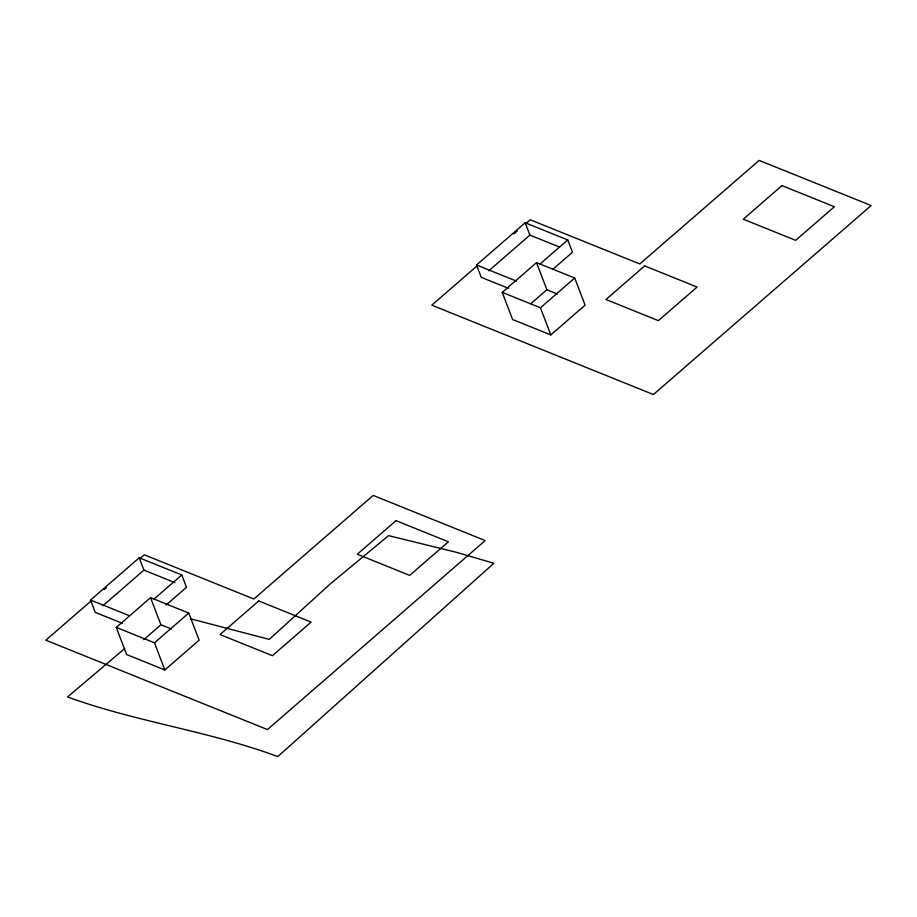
<?xml version="1.0" encoding="UTF-8"?>
<svg xmlns="http://www.w3.org/2000/svg" width="917" height="917" viewBox="0 0 917 917"><rect width="100%" height="100%" fill="white"/><g stroke="black" fill="none" stroke-linecap="round" stroke-linejoin="round"><path stroke-width="1.38" d="M124.735 648.525L67.526 696.966C136.152 721.966 209.351 731.078 277.782 756.605L493.862 563.279L456.643 552.366L388.556 535.62L330.028 584.129L269.266 639.378L190.507 618.803M122.362 623.296L95.265 612.373L90.554 600.039L139.212 557.8L181.795 574.97L186.506 587.304L165.966 605.14M508.316 288.259L481.23 277.335L476.519 265.002L525.177 222.762L567.749 239.933L572.46 252.267L552.997 269.162M477.241 265.747L431.804 305.166L653.408 394.539L871.15 205.534L759.161 160.395L639.802 263.958L530.232 219.771L525.911 223.519M514.013 233.846L517.257 231.027M91.276 600.795L45.85 640.204L267.455 729.577L485.196 540.572L373.208 495.432L253.849 598.996L144.278 554.808L139.957 558.556M104.263 589.528L106.418 587.648M102.842 605.805L143.923 570.133L174.895 582.627M488.795 270.767L529.888 235.096L559.565 247.063M116.276 627.411L150.56 597.655L188.764 613.06L199.127 640.192L164.842 669.96L126.638 654.543L116.276 627.411L154.48 642.817L164.842 669.96M502.229 292.374L536.514 262.617L574.73 278.023L585.092 305.155L550.808 334.923L512.592 319.506L502.229 292.374L540.445 307.78L550.808 334.923M153.678 599.374L181.795 574.97M539.643 264.337L567.749 239.933M143.774 639.665L160.922 624.786L171.456 629.039M530.805 303.699L546.876 289.749L557.41 294.002M154.48 642.817L188.764 613.06M540.445 307.78L574.73 278.023M476.519 265.002L516.512 281.129M90.554 600.039L129.263 615.651M525.177 222.762L529.888 235.096M536.514 262.617L546.876 289.749M139.212 557.8L143.923 570.133M150.56 597.655L160.922 624.786M258.72 600.956L220.011 634.564L272.418 655.689L311.127 622.093L258.72 600.956M644.674 265.919L605.977 299.515L658.383 320.652L697.08 287.055L644.674 265.919M396.006 520.65L357.309 554.246L409.716 575.383L448.413 541.775L396.006 520.65M781.972 185.612L743.263 219.209L795.669 240.334L834.378 206.738L781.972 185.612"/></g></svg>
